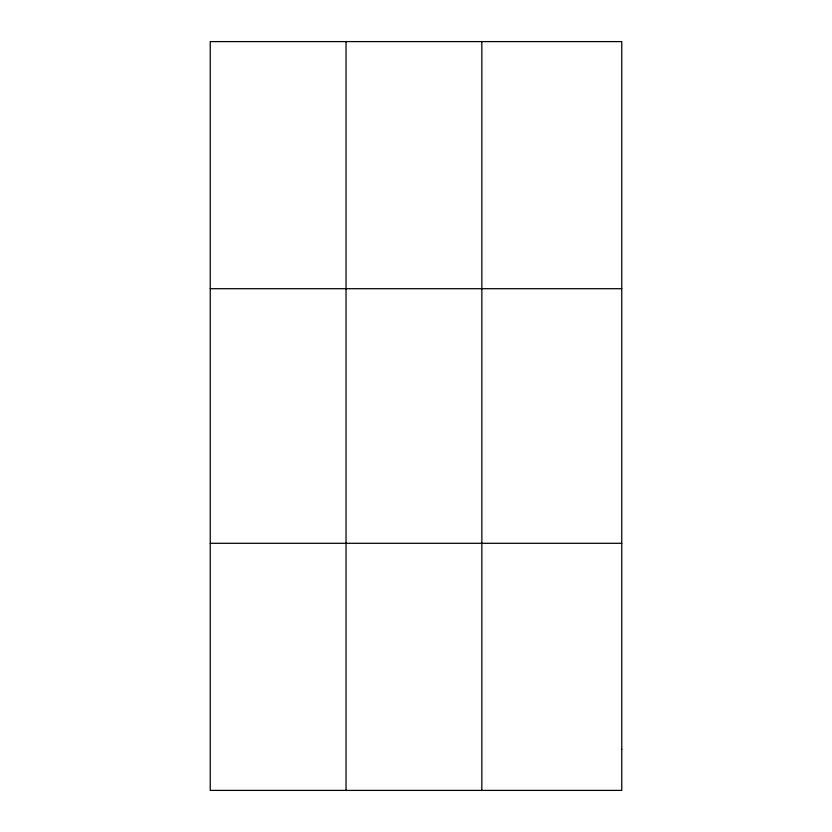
<?xml version="1.0" encoding="UTF-8"?>
<svg xmlns="http://www.w3.org/2000/svg" width="832" height="832" viewBox="0 0 832 832"><rect width="100%" height="100%" fill="white"/><g stroke="black" fill="none" stroke-linecap="round" stroke-linejoin="round"><path stroke-width="1.25" d="M346.039 790.4L346.039 41.6M481.842 790.4L481.842 41.6M210.236 288.704L621.764 288.704M210.236 543.296L621.764 543.296M621.764 749.216L621.764 790.4L210.236 790.4L210.236 41.6L621.764 41.6L621.764 749.216"/></g></svg>
